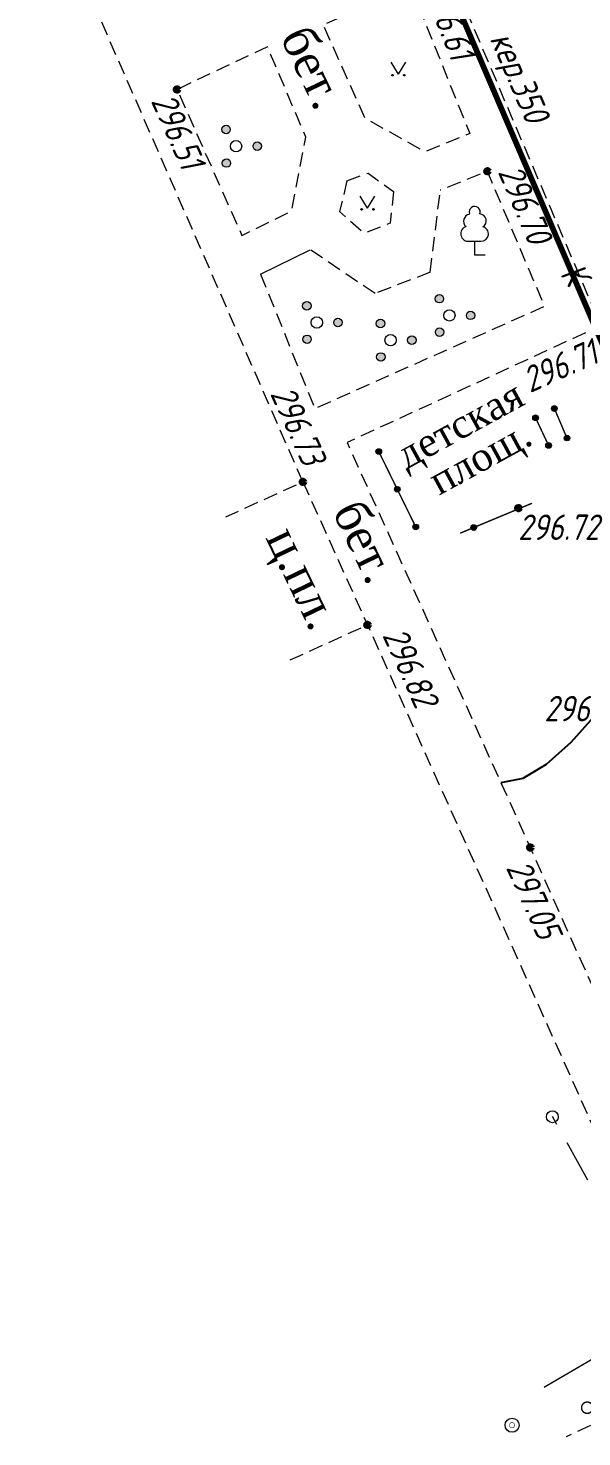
# Model space of a CAD drawing. Header units: metres. Extents: x 5186306 to 10384643, y 4966294 to 9938031.
# Drawn here: x 5192412.89 to 5192432.49, y 4968769.85 to 4968819.68 of the extents above; entities that cross this region are included whole.
import ezdxf

# ---------------------------------------------------------------- set-up
doc = ezdxf.new("R2010")
doc.units = ezdxf.units.M
doc.set_wipeout_variables(frame=1)
doc.linetypes.add('COMMUN', pattern=[6, 5, -1])
doc.linetypes.add('DASHED', pattern=[0.75, 0.5, -0.25])
for name, color, linetype, lineweight in [('51478610', 7, 'Continuous', 18), ('71133100', 7, 'Continuous', 18), ('71211000', 7, 'Continuous', 18), ('Commun', 7, 'Continuous', 18), ('GEO_POINTS', 7, 'Continuous', 18), ('Sit', 7, 'Continuous', 18), ('Text', 7, 'Continuous', 18), ('Text_com', 7, 'Continuous', 18), ('Us_znak', 7, 'Continuous', 18)]:
    doc.layers.add(name, color=color, linetype=linetype, lineweight=lineweight)
doc.layers.add('71224000', color=7, linetype='Continuous')
doc.layers.add('R_Поверхность1_CNT-MIN', color=7, linetype='Continuous')
doc.styles.add('eskd', font='ESKD1.shx', dxfattribs={"width": 1.2, "oblique": 15})
doc.styles.get("Standard").update_dxf_attribs({"font": 'txt.shx', "width": 0.85, "oblique": 10})
doc.styles.add('style1', font='TIMES.TTF', dxfattribs={"height": 1})

# ---------------------------------------------------------------- blocks, each defined once
blk = doc.blocks.new('71133100')
for p, q in [((-0.39, 0.96), (0.43, 0.96)), ((0, 0.96), (0, 0)), ((0, 0), (0.75, 0))]:
    blk.add_line(p, q)
for centre, radius, start, end in [((0.01, 3.04), 0.39, 339.52, 198.62), ((-0.439, 1.495), 0.538, 107.10582, 275.23057), ((-0.26, 2.38), 0.52, 101.09, 227.21), ((0.33, 2.4), 0.5, 301.87, 85.62), ((0.46, 1.48), 0.52, 267.04, 76.7)]:
    blk.add_arc(centre, radius, start, end)
at = {"style": 'eskd', "oblique": 14.99998}
blk.add_attdef('Z', (1.702, -0.173), '', height=2, dxfattribs=at)
blk = doc.blocks.new('71211000')
at = {"linetype": 'Continuous'}
h = blk.add_hatch(color=256, dxfattribs=at)
h.paths.add_polyline_path([(-0.39, -1.19, 1), (-0.99, -1.19, 1)])
h.paths.add_polyline_path([(-0.41, 1.18, 1), (-1.01, 1.18, 1)])
h.paths.add_polyline_path([(1.8, 0, 1), (1.2, 0, 1)])
for centre, radius in [((-0.71, 1.18), 0.3), ((0, 0), 0.4), ((1.5, 0), 0.3), ((-0.69, -1.19), 0.3)]:
    blk.add_circle(centre, radius)
blk = doc.blocks.new('GAZON')
at = {"layer": 'Us_znak', "linetype": 'COMMUN', "lineweight": -2}
for points in [[(-0.233, -0.041, 1), (-0.183, -0.041, 1)], [(0.183, -0.041, 1), (0.233, -0.041, 1)]]:
    blk.add_hatch(color=0, dxfattribs=at).paths.add_polyline_path(points)
at = {"layer": 'Us_znak', "color": 0, "linetype": 'COMMUN', "lineweight": -2}
for points in [[(0, 0), (-0.26, 0.427)], [(0, 0), (0.26, 0.427)]]:
    blk.add_lwpolyline(points, dxfattribs=at)
for centre in [(-0.208, -0.041), (0.208, -0.041)]:
    blk.add_circle(centre, 0.025, dxfattribs=at)
blk = doc.blocks.new('51478610')
at = {"style": 'eskd', "oblique": 14.99998}
blk.add_attdef('Z', (1.108, -0.778), '', height=2, dxfattribs=at)
at = {"color": 7}
blk.add_wipeout([(0.5, 0.049), (0.481, 0.146), (0.443, 0.237), (0.388, 0.319), (0.319, 0.388), (0.237, 0.443), (0.146, 0.481), (0.049, 0.5), (-0.049, 0.5), (-0.146, 0.481), (-0.237, 0.443), (-0.319, 0.388), (-0.388, 0.319), (-0.443, 0.237), (-0.481, 0.146), (-0.5, 0.049), (-0.5, -0.049), (-0.481, -0.146), (-0.443, -0.237), (-0.388, -0.319), (-0.319, -0.388), (-0.237, -0.443), (-0.146, -0.481), (-0.049, -0.5), (0.049, -0.5), (0.146, -0.481), (0.237, -0.443), (0.319, -0.388), (0.388, -0.319), (0.443, -0.237), (0.481, -0.146), (0.5, -0.049)], dxfattribs=at)
at = {"color": 7, "const_width": 0.375}
blk.add_lwpolyline([(0.013, 0.013, 1), (-0.013, -0.013, 1), (0.013, 0.013)], format="xyb", close=True, dxfattribs=at)
blk.add_circle((0, 0), 0.5)
blk = doc.blocks.new('*U78')
at = {"layer": '71224000', "linetype": 'Continuous', "ltscale": 0.5}
for points in [[(5192436.221, 4968772.526, 1), (5192435.949, 4968772.399, 1)], [(5192433.954, 4968771.472, 1), (5192433.682, 4968771.346, 1)]]:
    blk.add_hatch(color=256, dxfattribs=at).paths.add_polyline_path(points, flags=0)
at = {"layer": '71224000', "ltscale": 0.5, "flags": 128}
blk.add_lwpolyline([(5192436.131, 4968772.483), (5192436.085, 4968772.462)], dxfattribs=at)
at = {"layer": '71224000', "linetype": 'Continuous', "ltscale": 0.5, "const_width": 0.05}
for points in [[(5192435.133, 4968772.02, 1), (5192434.77, 4968771.852, 1)], [(5192432.866, 4968770.967, 1), (5192432.503, 4968770.798, 1)]]:
    blk.add_lwpolyline(points, format="xyb", close=True, dxfattribs=at)

msp = doc.modelspace()

# ---------------------------------------------------------------- hatches: boundary and pattern name
at = {"layer": 'Sit'}
h = msp.add_hatch(color=256, dxfattribs=at)
h.dxf.hatch_style = 1
edge = h.paths.add_edge_path()
edge.add_arc((5192430.855, 4968805.898), 0.0994, 0, 360)
h = msp.add_hatch(color=256, dxfattribs=at)
h.dxf.hatch_style = 1
edge = h.paths.add_edge_path()
edge.add_arc((5192431.523, 4968806.225), 0.0994, 0, 360)
h = msp.add_hatch(color=256, dxfattribs=at)
h.dxf.hatch_style = 1
edge = h.paths.add_edge_path()
edge.add_arc((5192431.317, 4968804.92), 0.0994, 0, 360)
h = msp.add_hatch(color=256, dxfattribs=at)
h.dxf.hatch_style = 1
edge = h.paths.add_edge_path()
edge.add_arc((5192431.967, 4968805.182), 0.0994, 0, 360)
h = msp.add_hatch(color=256, dxfattribs=at)
h.dxf.hatch_style = 1
edge = h.paths.add_edge_path()
edge.add_arc((5192425.305, 4968804.705), 0.0994, 0, 360)
h = msp.add_hatch(color=256, dxfattribs=at)
h.dxf.hatch_style = 1
edge = h.paths.add_edge_path()
edge.add_arc((5192425.96, 4968803.37), 0.0994, 0, 360)
h = msp.add_hatch(color=256, dxfattribs=at)
h.dxf.hatch_style = 1
edge = h.paths.add_edge_path()
edge.add_arc((5192430.257, 4968802.678), 0.0994, 0, 360)
h = msp.add_hatch(color=256, dxfattribs=at)
h.dxf.hatch_style = 1
edge = h.paths.add_edge_path()
edge.add_arc((5192426.614, 4968802.036), 0.0994, 0, 360)
h = msp.add_hatch(color=256, dxfattribs=at)
h.dxf.hatch_style = 1
edge = h.paths.add_edge_path()
edge.add_arc((5192428.665, 4968802.015), 0.0994, 0, 360)

# ---------------------------------------------------------------- linework, layer by layer
at = {"layer": 'Commun', "color": 32, "linetype": 'COMMUN', "const_width": 0.2, "elevation": 297.85, "flags": 128}
msp.add_lwpolyline([(5192445.463, 4968779.967), (5192425.998, 4968825.342)], dxfattribs=at)
at = {"layer": 'GEO_POINTS', "color": 1}
for points, elevation in [([(5192418.162, 4968817.511), (5192418.162, 4968817.511)], 296.513), ([(5192429.151, 4968814.618), (5192429.151, 4968814.618)], 296.697), ([(5192422.618, 4968803.629), (5192422.618, 4968803.629)], 296.733), ([(5192430.246, 4968802.703), (5192430.246, 4968802.703)], 296.719), ([(5192424.905, 4968798.571), (5192424.905, 4968798.571)], 296.822), ([(5192430.667, 4968790.698), (5192430.667, 4968790.698)], 297.049)]:
    msp.add_lwpolyline(points, dxfattribs=dict(at, elevation=elevation))
at = {"layer": 'GEO_POINTS', "lineweight": 70}
for centre in [(5192418.162, 4968817.511, 296.513), (5192429.151, 4968814.618, 296.697), (5192422.618, 4968803.629, 296.733), (5192430.246, 4968802.703, 296.719), (5192424.905, 4968798.571, 296.822), (5192430.667, 4968790.698, 297.049)]:
    msp.add_circle(centre, 0.06, dxfattribs=at)
at = {"layer": 'R_Поверхность1_CNT-MIN', "color": 32, "elevation": 297}
msp.add_lwpolyline([(5192441.545, 4968811.065), (5192441.545, 4968811.065), (5192441.533, 4968811.092), (5192440.594, 4968808.828), (5192439.215, 4968805.331), (5192438.592, 4968804.084), (5192434.811, 4968797.87), (5192433.007, 4968795.41), (5192432.109, 4968794.409), (5192431.236, 4968793.634), (5192430.405, 4968793.141), (5192429.632, 4968792.986)], dxfattribs=at)
at = {"layer": 'Sit', "linetype": 'DASHED', "flags": 128}
for points, elevation in [([(5192425.145, 4968827.918), (5192433.163, 4968809.153), (5192424.184, 4968805.023), (5192430.667, 4968790.698), (5192438.663, 4968772.88)], 296.482), ([(5192422.618, 4968803.629), (5192414.218, 4968822.803), (5192412.891, 4968821.227)], 296.733), ([(5192426.435, 4968821.141), (5192428.525, 4968815.95), (5192426.932, 4968815.305), (5192424.819, 4968816.499), (5192423.335, 4968819.801), (5192426.435, 4968821.141)], 296.608), ([(5192421.363, 4968819.023), (5192418.162, 4968817.511), (5192420.457, 4968812.351), (5192422.212, 4968813.21), (5192422.725, 4968815.821), (5192421.363, 4968819.023)], 296.551), ([(5192421.12, 4968810.981), (5192423.039, 4968806.226), (5192431.176, 4968809.844), (5192429.151, 4968814.618), (5192427.483, 4968813.944)], 296.588), ([(5192424.178, 4968814.285), (5192424.924, 4968814.548), (5192425.827, 4968813.899)], 296.624), ([(5192424.178, 4968814.285), (5192423.917, 4968813.19), (5192423.917, 4968813.19), (5192423.917, 4968813.19)], 296.624), ([(5192425.827, 4968813.899), (5192425.706, 4968812.78), (5192424.784, 4968812.422), (5192423.917, 4968813.19)], 296.676), ([(5192427.127, 4968811.045), (5192427.483, 4968813.944)], 296.698), ([(5192425.172, 4968810.293), (5192422.881, 4968811.842)], 296.682), ([(5192427.127, 4968811.045), (5192425.172, 4968810.293)], 296.698), ([(5192419.885, 4968802.394), (5192422.618, 4968803.629)], 296.733), ([(5192422.618, 4968803.629), (5192424.905, 4968798.571), (5192436.814, 4968772.105), (5192431.941, 4968769.853)], 296.733), ([(5192422.172, 4968797.336), (5192424.905, 4968798.571)], 296.733)]:
    msp.add_lwpolyline(points, dxfattribs=dict(at, elevation=elevation))
at = {"layer": 'Sit', "const_width": 0.05}
for points, elevation in [([(5192431.156, 4968771.604), (5192509.599, 4968817.403)], 312.927), ([(5192430.855, 4968805.898), (5192431.317, 4968804.92)], 296.707), ([(5192431.523, 4968806.225), (5192431.967, 4968805.182)], 296.712), ([(5192426.614, 4968802.036), (5192425.305, 4968804.705)], 296.732), ([(5192430.73, 4968802.875), (5192428.185, 4968801.816)], 296.716)]:
    msp.add_lwpolyline(points, dxfattribs=dict(at, elevation=elevation))
at = {"layer": 'Sit', "elevation": 296.588}
msp.add_lwpolyline([(5192421.12, 4968810.981), (5192422.881, 4968811.842)], dxfattribs=at)
at = {"layer": 'Sit', "linetype": 'DASHED', "ltscale": 3, "flags": 128}
msp.add_lwpolyline([(5192437.093, 4968771.076), (5192431.457, 4968781.181)], dxfattribs=at)
at = {"layer": 'Sit'}
for centre, radius in [((5192430.855, 4968805.898, 296.707), 0.0994), ((5192431.523, 4968806.225, 296.712), 0.0994), ((5192431.317, 4968804.92, 296.707), 0.0994), ((5192431.967, 4968805.182, 296.712), 0.0994), ((5192425.305, 4968804.705, 296.708), 0.0994), ((5192425.96, 4968803.37, 296.732), 0.0994), ((5192430.257, 4968802.678, 296.716), 0.0994), ((5192426.614, 4968802.036, 296.732), 0.0994), ((5192428.665, 4968802.015, 296.716), 0.0994), ((5192431.451, 4968781.175), 0.211)]:
    msp.add_circle(centre, radius, dxfattribs=at)

# ---------------------------------------------------------------- block references
at = {"layer": '71133100', "color": 0, "xscale": 0.5, "yscale": 0.5, "zscale": 0.5}
msp.add_blockref('71133100', (5192428.697, 4968811.661, 296.053), dxfattribs=at)
at = {"layer": '71211000', "color": 0, "xscale": 0.5, "yscale": 0.5, "zscale": 0.5}
for p in [(5192420.254, 4968815.505, 296.559), (5192423.111, 4968809.269, 296.567), (5192427.805, 4968809.521, 296.694), (5192425.723, 4968808.644, 296.653)]:
    msp.add_blockref('71211000', p, dxfattribs=at)
at = {"layer": '71224000'}
msp.add_blockref('*U78', (0, 0), dxfattribs=at)
at = {"layer": 'Sit'}
for p in [(5192425.999, 4968818.055), (5192424.907, 4968813.312)]:
    msp.add_blockref('GAZON', p, dxfattribs=at)

# ---------------------------------------------------------------- texts
at = {"layer": 'GEO_POINTS', "oblique": 13, "width": 0.8}
for s, rotation, p in [('296.61', 291.9299, (5192426.856, 4968821.016, 296.608)), ('кер.350', 293.2594, (5192429.223, 4968819.31)), ('296.51', 293.9794, (5192417.225, 4968817.11, 296.513)), ('296.70', 292.9828, (5192429.511, 4968814.597, 296.647)), ('296.71', 23.8245, (5192430.657, 4968806.766, 296.705)), ('296.73', 294.3307, (5192421.447, 4968806.753, 296.733)), ('296.82', 294.2257, (5192425.419, 4968798.212, 296.822)), ('297.05', 294.168, (5192429.797, 4968789.989, 297.049))]:
    msp.add_text(s, height=0.9, rotation=rotation, dxfattribs=at).set_placement(p)
for s, p in [('296.72', (5192430.239, 4968801.578, 296.719)), ('296.98', (5192431.166, 4968795.161, 296.983))]:
    msp.add_text(s, height=0.9, dxfattribs=at).set_placement(p)
at = {"layer": 'Text', "style": 'style1'}
for s, height, rotation, p in [('бет.', 1.2, 295.7353, (5192421.796, 4968819.372, -0.295)), ('детская', 1, 28.7112, (5192426.271, 4968804.054, -296.777)), ('площ.', 1, 28.7112, (5192427.436, 4968803.14, -296.777)), ('бет.', 1.2, 295.7353, (5192423.644, 4968802.594, -0.295)), ('ц.пл.', 1.2, 295.7353, (5192421.283, 4968801.656, -0.295))]:
    msp.add_text(s, height=height, rotation=rotation, dxfattribs=at).set_placement(p)
at = {"layer": 'Text_com', "oblique": 13, "width": 0.8}
msp.add_text('К', height=0.9, rotation=303.3945, dxfattribs=at).set_placement((5192431.703, 4968810.987))

# ---------------------------------------------------------------- next in the draw order: block references
at = {"layer": '51478610', "xscale": 0.5, "yscale": 0.5, "zscale": 0.5}
msp.add_blockref('51478610', (5192430.024, 4968770.263), dxfattribs=at)

doc.saveas('drawing.dxf')
